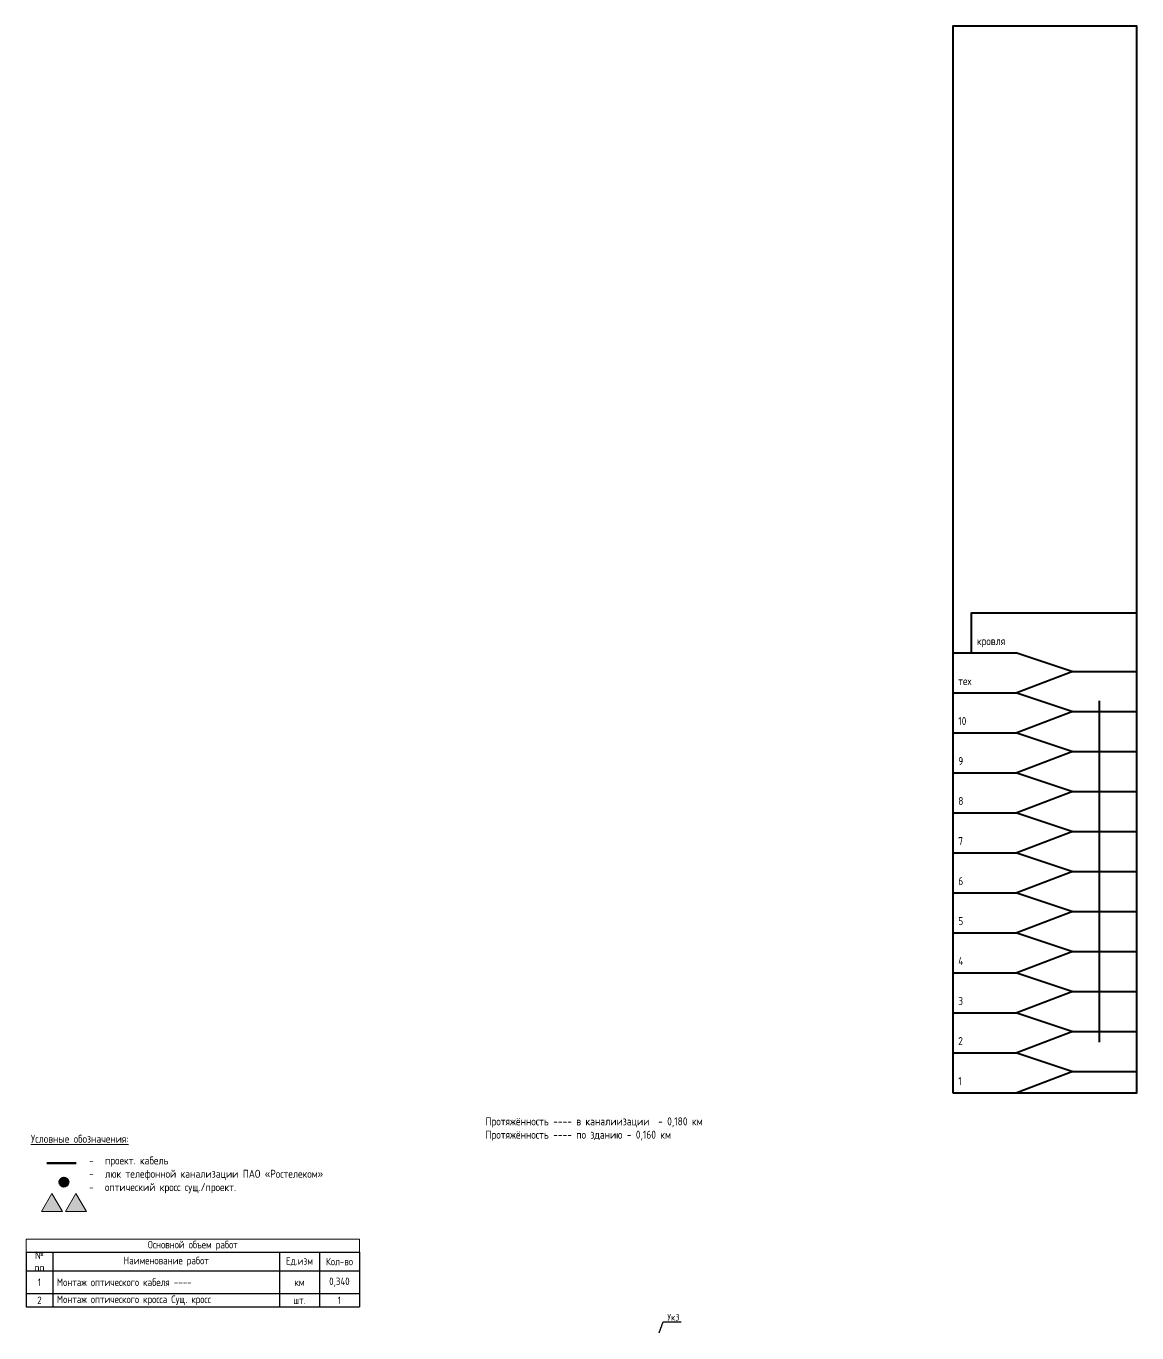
# Model space of a CAD drawing. Header units: millimetres. Extents: x -6680 to 6456, y 1671 to 6150.
# Drawn here: x -5727.3 to -5310.7, y 3260.4 to 3750.4 of the extents above; entities that cross this region are included whole.
import ezdxf
from ezdxf import colors
from ezdxf.entities.mleader import LeaderData, LeaderLine
from ezdxf.math import Vec2, Vec3

# ---------------------------------------------------------------- set-up
doc = ezdxf.new("R2010")
doc.units = ezdxf.units.MM
doc.styles.add('мой', font='GOST_Common.ttf', dxfattribs={"width": 0.9, "height": 3})

# ---------------------------------------------------------------- blocks, each defined once
blk = doc.blocks.new('*T108')
at = {"color": 0, "linetype": 'ByBlock', "lineweight": -2, "transparency": 16777216}
blk.add_line((0, -4.95), (125, -4.95), dxfattribs=at)
at = {"linetype": 'ByBlock', "lineweight": -2, "transparency": 16777216}
for p, q in [((0, -4.95), (0, -25.48)), ((10, -4.95), (10, -25.48)), ((95, -4.95), (95, -25.48)), ((110, -4.95), (110, -25.48)), ((125, -4.95), (125, -25.48)), ((0, -11.95), (125, -11.95)), ((0, -20.48), (125, -20.48)), ((0, -25.48), (125, -25.48))]:
    blk.add_line(p, q, dxfattribs=at)
at = {"layer": 'Defpoints', "color": 8, "linetype": 'ByBlock', "lineweight": 0, "transparency": 16777216}
for p, q in [((0, 0), (125, 0)), ((0, 0), (0, -4.95)), ((125, 0), (125, -4.95))]:
    blk.add_line(p, q, dxfattribs=at)
at = {"color": 0, "linetype": 'Continuous', "lineweight": 15, "transparency": 16777216, "style": 'мой'}
for s, insert, char_height, width, attachment_point in [('№ пп', (5, -8.45), 2.822, 7, 5), ('Основной объем работ', (62.5, -2.48), 2.8222, 122, 5), ('Наименование работ^J', (52.5, -8.45), 2.8222, 82, 5), ('Ед.изм', (102.5, -8.45), 2.822, 12, 5), ('Кол-во', (117.5, -8.45), 2.822, 12, 5), ('0,340', (117.5, -16.21), 2.822, 12, 5), ('1', (5, -16.21), 2.82, 7, 5), ('Монтаж оптического кабеля ----', (11.5, -16.21), 2.8222, 82, 4), ('км', (102.5, -16.21), 2.822, 12, 5), ('2', (5, -22.98), 2.82, 7, 5), ('Монтаж оптического кросса Сущ. кросс', (11.5, -22.98), 2.8222, 82, 4), ('шт.', (102.5, -22.98), 2.822, 12, 5), ('1', (117.5, -22.98), 2.82, 12, 5)]:
    blk.add_mtext(s, dxfattribs=dict(at, insert=insert, char_height=char_height, width=width, attachment_point=attachment_point))
blk = doc.blocks.new('Колодец')
at = {"linetype": 'Continuous', "lineweight": 60, "true_color": 0xffffff}
h = blk.add_hatch(color=7, dxfattribs=at)
h.dxf.hatch_style = 1
h.paths.add_polyline_path([(-1.64, 0, 1), (1.64, 0, 1)])
at = {"color": 7, "linetype": 'Continuous', "lineweight": 50}
for points in [[(1.41, 1.41), (-1.41, -1.41)], [(-1.41, 1.41), (1.41, -1.41)]]:
    blk.add_lwpolyline(points, dxfattribs=at)
blk.add_circle((0, 0), 1.64, dxfattribs=at)
blk = doc.blocks.new('_None')

msp = doc.modelspace()

# ---------------------------------------------------------------- hatches: boundary and pattern name
at = {"linetype": 'Continuous', "lineweight": 20}
h = msp.add_hatch(color=7, dxfattribs=at)
h.dxf.hatch_style = 1
h.paths.add_polyline_path([(-5721.56, 3305.84), (-5713.65, 3305.85), (-5717.61, 3312.7)])
at = {"linetype": 'Continuous', "lineweight": 20, "true_color": 0xffffff}
h = msp.add_hatch(color=7, dxfattribs=at)
h.dxf.hatch_style = 1
h.paths.add_polyline_path([(-5712.56, 3305.84), (-5704.64, 3305.85), (-5708.61, 3312.7)])

# ---------------------------------------------------------------- linework, layer by layer
at = {"color": 7, "linetype": 'Continuous', "lineweight": 40}
msp.add_lwpolyline([(-5379.73, 3350.4), (-5310.73, 3350.4), (-5310.73, 3750.4), (-5379.73, 3750.4)], close=True, dxfattribs=at)
for points in [[(-5372.73, 3515.4), (-5372.73, 3530.4), (-5310.73, 3530.4)], [(-5379.73, 3515.4), (-5355.73, 3515.4)], [(-5355.73, 3515.4), (-5334.73, 3508.4), (-5355.73, 3500.4)], [(-5334.73, 3508.4), (-5310.73, 3508.4)], [(-5379.73, 3500.4), (-5355.73, 3500.4)], [(-5355.73, 3500.4), (-5334.73, 3493.4), (-5355.73, 3485.4)], [(-5324.73, 3369.4), (-5324.73, 3497.4)], [(-5334.73, 3493.4), (-5310.73, 3493.4)], [(-5379.73, 3485.4), (-5355.73, 3485.4)], [(-5355.73, 3485.4), (-5334.73, 3478.4), (-5355.73, 3470.4)], [(-5334.73, 3478.4), (-5310.73, 3478.4)], [(-5379.73, 3470.4), (-5355.73, 3470.4)], [(-5355.73, 3470.4), (-5334.73, 3463.4), (-5355.73, 3455.4)], [(-5334.73, 3463.4), (-5310.73, 3463.4)], [(-5379.73, 3455.4), (-5355.73, 3455.4)], [(-5355.73, 3455.4), (-5334.73, 3448.4), (-5355.73, 3440.4)], [(-5334.73, 3448.4), (-5310.73, 3448.4)], [(-5379.73, 3440.4), (-5355.73, 3440.4)], [(-5355.73, 3440.4), (-5334.73, 3433.4), (-5355.73, 3425.4)], [(-5334.73, 3433.4), (-5310.73, 3433.4)], [(-5379.73, 3425.4), (-5355.73, 3425.4)], [(-5355.73, 3425.4), (-5334.73, 3418.4), (-5355.73, 3410.4)], [(-5334.73, 3418.4), (-5310.73, 3418.4)], [(-5379.73, 3410.4), (-5355.73, 3410.4)], [(-5355.73, 3410.4), (-5334.73, 3403.4), (-5355.73, 3395.4)], [(-5334.73, 3403.4), (-5310.73, 3403.4)], [(-5379.73, 3395.4), (-5355.73, 3395.4)], [(-5355.73, 3395.4), (-5334.73, 3388.4), (-5355.73, 3380.4)], [(-5334.73, 3388.4), (-5310.73, 3388.4)], [(-5379.73, 3380.4), (-5355.73, 3380.4)], [(-5355.73, 3380.4), (-5334.73, 3373.4), (-5355.73, 3365.4)], [(-5334.73, 3373.4), (-5310.73, 3373.4)], [(-5379.73, 3365.4), (-5355.73, 3365.4)], [(-5355.73, 3365.4), (-5334.73, 3358.4), (-5355.73, 3350.4)], [(-5334.73, 3358.4), (-5310.73, 3358.4)], [(-5379.73, 3350.4), (-5355.73, 3350.4)]]:
    msp.add_lwpolyline(points, dxfattribs=at)
at = {"color": 5, "linetype": 'Continuous', "lineweight": 50}
msp.add_lwpolyline([(-5719.57, 3324.06), (-5708.57, 3324.06)], dxfattribs=at)
at = {"color": 7, "linetype": 'Continuous', "lineweight": 20}
for points in [[(-5713.65, 3305.85), (-5717.61, 3312.7), (-5721.56, 3305.84)], [(-5704.64, 3305.85), (-5708.61, 3312.7), (-5712.56, 3305.84)]]:
    msp.add_lwpolyline(points, close=True, dxfattribs=at)

# ---------------------------------------------------------------- block references
at = {"color": 7, "linetype": 'Continuous', "lineweight": 60}
msp.add_blockref('Колодец', (-5713.12, 3316.92), dxfattribs=at)
msp.add_blockref('*T108', (-5727.31, 3295.58))

# ---------------------------------------------------------------- texts
at = {"color": 7, "linetype": 'Continuous', "lineweight": 40, "char_height": 3, "width": 5.3865, "attachment_point": 1, "style": 'мой'}
for s, insert in [('кровля', (-5370.73, 3521.3)), ('тех', (-5377.73, 3506.3)), ('10', (-5377.73, 3491.3)), ('9', (-5377.73, 3476.3)), ('8', (-5377.73, 3461.3)), ('7', (-5377.73, 3446.3)), ('6', (-5377.73, 3431.3)), ('5', (-5377.73, 3416.3)), ('4', (-5377.73, 3401.3)), ('3', (-5377.73, 3386.3)), ('2', (-5377.73, 3371.3)), ('1', (-5377.73, 3356.3))]:
    msp.add_mtext(s, dxfattribs=dict(at, insert=insert))
at = {"color": 7, "linetype": 'Continuous', "lineweight": 60, "insert": (-5555.03, 3341.2), "char_height": 3, "width": 163.5, "attachment_point": 1, "style": 'мой'}
msp.add_mtext('Протяжённость ---- в каналиизации  - 0,180 км \\PПротяжённость ---- по зданию - 0,160 км{\\H1.8333x; }', dxfattribs=at)
at = {"color": 7, "linetype": 'Continuous', "lineweight": 15, "insert": (-5725.5, 3334.65), "char_height": 3, "width": 39.385, "attachment_point": 1, "style": 'мой'}
msp.add_mtext('{\\LУсловные обозначения:}', dxfattribs=at)
at = {"color": 7, "insert": (-5703.73, 3326.53), "char_height": 3, "width": 105.9321, "attachment_point": 1, "style": 'мой'}
msp.add_mtext('\\pi-12,l12,t6;-^Iпроект. кабель \\P-^Iлюк телефонной канализации ПАО «Ростелеком»{\\H1.8333x; }\\P-^Iоптический кросс сущ./проект.{\\H1.5556x; }', dxfattribs=at)

# ---------------------------------------------------------------- leaders
at = {"color": 7, "linetype": 'Continuous', "lineweight": 13}
ml = msp.add_multileader_mtext('Standard', dxfattribs=at)
ml.set_content('Ук3', color=7, style='мой')
ml.set_leader_properties()
ml.set_arrow_properties(name='NONE')
ml.build(insert=Vec2(0, 0))
ml.multileader.update_dxf_attribs({"text_left_attachment_type": 6, "text_right_attachment_type": 6, "dogleg_length": 10, "arrow_head_size": 2})
ctx = ml.context
ctx.base_point, ctx.char_height, ctx.arrow_head_size, ctx.landing_gap_size, ctx.plane_origin = Vec3(-5486.93, 3264.51), 2.5, 2, 0.09, Vec3(-5467.84, 3269.38)
ctx.left_attachment, ctx.right_attachment = 6, 6
notes = []
notes.append((ctx, [(0, (1, 1, 0), (-5488.43, 3264.51), (1, 0), 1.5, [(0, [(-5489.84, 3260.38)], 0, [])])]))
ctx.mtext.insert, ctx.mtext.flow_direction = Vec3(-5486.84, 3267.51), 5
for ctx, leaders in notes:
    for number, flags, end, landing, length, lines in leaders:
        leader = LeaderData()
        leader.index, (leader.has_last_leader_line, leader.has_dogleg_vector, leader.attachment_direction) = number, flags
        leader.last_leader_point, leader.dogleg_vector, leader.dogleg_length = Vec3(end), Vec3(landing), length
        for number, points, colour, breaks in lines:
            line = LeaderLine()
            line.index, line.vertices, line.color, line.breaks = number, Vec3.list(points), colors.encode_raw_color(colour), breaks
            leader.lines.append(line)
        ctx.leaders.append(leader)

doc.saveas('drawing.dxf')
